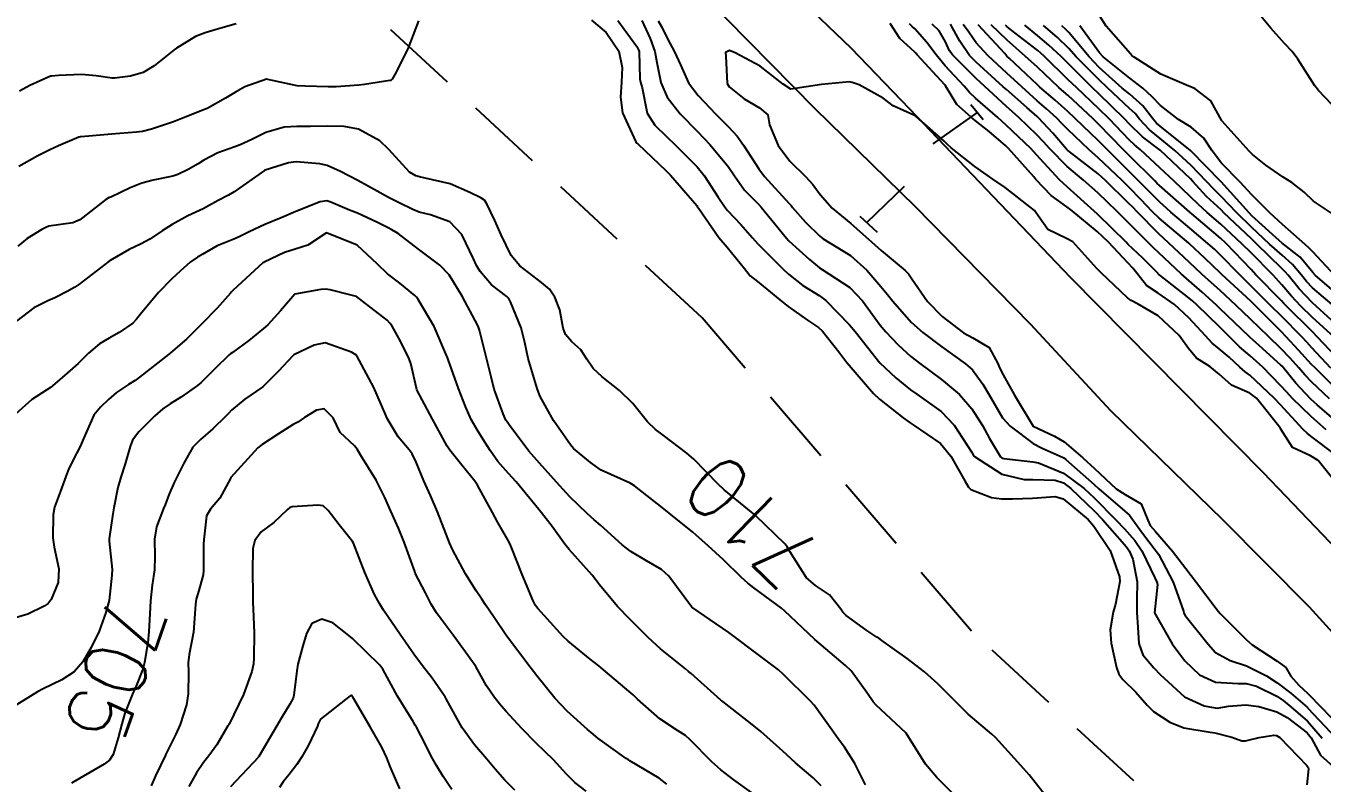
# Model space of a CAD drawing. Header units: metres. Extents: x 298520 to 308411, y 7433745 to 7450750.
# Drawn here: x 300460.5 to 300544.6, y 7448706.2 to 7448755.3 of the extents above; entities that cross this region are included whole.
import ezdxf
from ezdxf.enums import TextEntityAlignment as Align

# ---------------------------------------------------------------- set-up
doc = ezdxf.new("R2010")
doc.units = ezdxf.units.M
doc.header["$LTSCALE"] = 10
doc.linetypes.add('DASHED', pattern=[0.75, 0.5, -0.25])
for name, color, linetype in [('Cotas', 45, 'Continuous'), ('Curvas de Nivel 1m', 11, 'Continuous'), ('Curvas de Nivel 5m', 15, 'Continuous'), ('Linha Férrea', 251, 'TRACKS'), ('Pórtico', 62, 'Continuous'), ('Vias Secundárias', 230, 'DASHED')]:
    doc.layers.add(name, color=color, linetype=linetype)
doc.styles.add('Style-STANDARD', font='STANDARD.shx')
doc.linetypes.add('TRACKS', pattern='A,0.15,[130,ltypeshp.shx,S=0.25,R=0,X=0,Y=0],0.15', length=0.3)

msp = doc.modelspace()

# ---------------------------------------------------------------- linework, layer by layer
at = {"layer": 'Curvas de Nivel 1m', "flags": 128}
for points, elevation in [([(300545.272, 7448743.108), (300544.051, 7448743.943), (300543.44, 7448744.512), (300542.628, 7448745.142), (300542.068, 7448745.489), (300540.963, 7448746.278), (300540.09, 7448746.965), (300539.869, 7448747.172), (300538.112, 7448749.115), (300538.083, 7448749.161), (300538.071, 7448749.191), (300537.377, 7448750.452), (300536.366, 7448751.217), (300536.134, 7448751.325), (300535.961, 7448751.396), (300534.147, 7448752.173), (300532.412, 7448753.266), (300532.272, 7448753.376), (300532.165, 7448753.487), (300530.599, 7448755.286), (300530.192, 7448755.928)], 719), ([(300486.003, 7448755.635), (300485.304, 7448753.823), (300484.473, 7448752.162), (300484.297, 7448751.838), (300484.209, 7448751.772), (300484.142, 7448751.755), (300482.492, 7448751.502), (300482.137, 7448751.469), (300480.662, 7448751.347), (300480.135, 7448751.345), (300478.648, 7448751.389), (300478.136, 7448751.425), (300476.235, 7448751.835), (300476.142, 7448751.839), (300474.737, 7448751.348), (300474.129, 7448751.016), (300473.481, 7448750.608), (300472.332, 7448749.978), (300472.181, 7448749.911), (300472.112, 7448749.887), (300470.766, 7448749.334), (300470.104, 7448749.072), (300468.675, 7448748.598), (300468.097, 7448748.465), (300467.709, 7448748.421), (300466.095, 7448748.282), (300464.13, 7448748.116), (300464.093, 7448748.113), (300464.066, 7448748.107), (300463.98, 7448748.081), (300462.653, 7448747.528), (300462.085, 7448747.272), (300461.314, 7448746.874), (300460.073, 7448746.176)], 711), ([(300474.178, 7448755.446), (300473.036, 7448755.11), (300472.172, 7448754.846), (300471.539, 7448754.617), (300470.512, 7448753.997), (300470.309, 7448753.851), (300470.16, 7448753.745), (300468.849, 7448752.719), (300468.145, 7448752.272), (300467.326, 7448752.038), (300466.274, 7448751.915), (300466.141, 7448751.917), (300465.089, 7448752.061), (300464.144, 7448752.145), (300462.659, 7448752.092), (300462.195, 7448752.046), (300462.142, 7448752.036), (300460.799, 7448751.447), (300460.127, 7448751.079)], 712), ([(300498.922, 7448755.663), (300500.166, 7448753.968), (300500.275, 7448753.759), (300500.301, 7448753.648), (300500.362, 7448751.863), (300500.4, 7448751.646), (300500.495, 7448751.287), (300500.833, 7448749.639), (300501.336, 7448748.862), (300502.098, 7448748.113), (300502.615, 7448747.615), (300504.071, 7448746.154), (300504.53, 7448745.595), (300505.439, 7448744.196), (300505.841, 7448743.582), (300506.04, 7448743.332), (300506.897, 7448742.433), (300507.663, 7448741.555), (300508.017, 7448741.172), (300509.65, 7448739.533), (300509.99, 7448739.205), (300510.926, 7448738.459), (300511.976, 7448737.816), (300512.424, 7448737.495), (300513.949, 7448735.909), (300514.309, 7448735.476), (300515.923, 7448733.46), (300516.952, 7448732.483), (300517.906, 7448731.708), (300518.309, 7448731.426), (300519.886, 7448730.299), (300520.745, 7448729.401), (300521.856, 7448727.68), (300521.961, 7448727.495), (300522.053, 7448727.387), (300523.836, 7448726.222), (300525.285, 7448725.891), (300525.831, 7448725.889), (300527.295, 7448725.854), (300527.828, 7448725.671), (300528.307, 7448725.305), (300529.809, 7448723.857), (300530.359, 7448723.284), (300531.787, 7448721.665), (300531.967, 7448721.45), (300532.09, 7448721.265), (300532.318, 7448720.718), (300532.603, 7448719.257), (300532.591, 7448718.107), (300532.586, 7448717.257), (300532.657, 7448716.318), (300532.722, 7448715.255), (300532.966, 7448714.521), (300533.687, 7448713.666), (300534.101, 7448713.236), (300535.669, 7448711.8), (300536.961, 7448711.207), (300537.661, 7448711.069), (300537.795, 7448711.064), (300538.521, 7448711.187), (300539.664, 7448711.266), (300540.505, 7448711.162), (300541.658, 7448710.828), (300542.335, 7448710.461), (300543.638, 7448709.468), (300543.899, 7448709.126), (300544.504, 7448707.999), (300545.504, 7448707.102)], 709), ([(300500.474, 7448755.646), (300501.028, 7448754.494), (300501.326, 7448753.633), (300501.456, 7448752.93), (300501.719, 7448751.626), (300502.129, 7448750.692), (300502.971, 7448749.611), (300504.102, 7448748.461), (300504.908, 7448747.592), (300506.072, 7448746.178), (300506.494, 7448745.574), (300507.151, 7448744.661), (300508.045, 7448743.744), (300508.229, 7448743.548), (300509.114, 7448742.457), (300509.865, 7448741.532), (300510.02, 7448741.364), (300511.349, 7448740.163), (300511.995, 7448739.619), (300512.173, 7448739.498), (300513.982, 7448738.347), (300514.794, 7448737.472), (300515.95, 7448735.901), (300516.318, 7448735.454), (300517.103, 7448734.611), (300517.927, 7448733.858), (300518.494, 7448733.424), (300519.913, 7448732.379), (300521.077, 7448731.398), (300521.889, 7448730.466), (300522.569, 7448729.38), (300523.038, 7448728.546), (300523.75, 7448727.362), (300523.852, 7448727.273), (300523.966, 7448727.245), (300525.848, 7448727.037), (300526.212, 7448726.97), (300527.838, 7448726.298), (300529.17, 7448725.297), (300529.817, 7448724.689), (300531.233, 7448723.276), (300531.797, 7448722.679), (300532.451, 7448721.921), (300532.9, 7448721.253), (300533.757, 7448719.51), (300533.879, 7448719.239), (300533.923, 7448719.067), (300533.733, 7448717.24), (300534.883, 7448715.228), (300535.692, 7448714.136), (300536.657, 7448713.21), (300537.678, 7448712.737), (300539.149, 7448712.65), (300539.678, 7448712.661), (300540.354, 7448712.485), (300541.67, 7448711.835), (300542.074, 7448711.551), (300542.578, 7448711.136), (300543.649, 7448710.218), (300544.609, 7448709.115)], 708), ([(300501.551, 7448755.629), (300501.78, 7448755.227), (300502.171, 7448754.418), (300502.607, 7448753.616), (300502.986, 7448752.78), (300503.516, 7448751.606), (300504.131, 7448750.781), (300505.274, 7448749.588), (300506.105, 7448748.765), (300506.676, 7448748.149), (300507.073, 7448747.565), (300508.07, 7448746.026), (300508.449, 7448745.546), (300510.045, 7448743.775), (300510.162, 7448743.646), (300510.262, 7448743.527), (300511.101, 7448742.581), (300512.024, 7448741.657), (300512.241, 7448741.498), (300514.007, 7448740.405), (300515.068, 7448739.469), (300515.982, 7448738.399), (300516.406, 7448737.882), (300516.761, 7448737.448), (300517.953, 7448736.097), (300518.698, 7448735.422), (300519.934, 7448734.495), (300521.473, 7448733.394), (300521.919, 7448732.988), (300522.606, 7448732.076), (300523.012, 7448731.373), (300523.881, 7448729.894), (300524.361, 7448729.355), (300525.862, 7448728.232), (300526.442, 7448727.914), (300527.802, 7448727.311), (300527.853, 7448727.284), (300527.987, 7448727.173), (300529.827, 7448725.563), (300530.123, 7448725.287), (300531.808, 7448723.827), (300532.106, 7448723.566), (300532.322, 7448723.262), (300532.944, 7448722.402), (300533.784, 7448721.322), (300533.842, 7448721.239), (300533.984, 7448721.034), (300534.951, 7448719.228), (300535.609, 7448717.347), (300535.645, 7448717.221), (300535.731, 7448717.065), (300537.203, 7448715.205), (300537.698, 7448714.667), (300538.644, 7448714.138), (300539.689, 7448713.813), (300540.991, 7448713.157), (300541.678, 7448712.708), (300542.574, 7448712.039), (300543.624, 7448711.121), (300543.662, 7448711.083), (300545.506, 7448709.102)], 707), ([(300545.445, 7448727.516), (300543.869, 7448728.707), (300543.629, 7448728.882), (300543.38, 7448729.127), (300541.896, 7448730.721), (300541.485, 7448731.154), (300539.918, 7448732.642), (300539.62, 7448732.875), (300539.262, 7448733.18), (300538.568, 7448733.829), (300537.935, 7448734.354), (300537.478, 7448734.736), (300537.042, 7448735.204), (300535.96, 7448736.364), (300535.028, 7448737.229), (300533.98, 7448737.963), (300533.212, 7448738.478), (300532.587, 7448739.261), (300532.325, 7448739.594), (300531.999, 7448739.927), (300530.747, 7448741.283), (300530.023, 7448741.97), (300528.398, 7448743.306), (300528.045, 7448743.559), (300527.023, 7448744.295), (300526.063, 7448745.317), (300526.043, 7448745.34), (300525.899, 7448745.508), (300524.268, 7448747.358), (300524.095, 7448747.531), (300523.011, 7448748.464), (300522.111, 7448749.164), (300521.993, 7448749.263), (300521.836, 7448749.384), (300520.919, 7448750.196), (300520.178, 7448751.409), (300520.134, 7448751.473), (300518.345, 7448753.428), (300518.262, 7448753.527), (300518.165, 7448753.619), (300517.212, 7448754.483), (300516.585, 7448755.454)], 707), ([(300544.86, 7448729.11), (300543.886, 7448729.981), (300542.685, 7448731.138), (300542.308, 7448731.545), (300541.911, 7448731.988), (300540.761, 7448733.162), (300539.93, 7448733.9), (300539.25, 7448734.495), (300538.548, 7448735.184), (300537.952, 7448735.78), (300536.467, 7448737.213), (300536.21, 7448737.451), (300535.977, 7448737.649), (300534.084, 7448739.147), (300533.993, 7448739.212), (300533.978, 7448739.225), (300533.96, 7448739.24), (300532.986, 7448740.238), (300532.012, 7448741.157), (300531.896, 7448741.271), (300530.04, 7448743.084), (300529.822, 7448743.292), (300528.059, 7448744.872), (300527.824, 7448745.077), (300527.579, 7448745.317), (300526.087, 7448746.946), (300525.703, 7448747.344), (300524.108, 7448748.874), (300523.573, 7448749.365), (300522.125, 7448750.616), (300521.733, 7448750.99), (300521.382, 7448751.391), (300520.153, 7448752.723), (300519.567, 7448753.416), (300518.975, 7448754.226), (300518.18, 7448755.104), (300518.021, 7448755.272), (300517.853, 7448755.435)], 708), ([(300545.877, 7448729.354), (300544.276, 7448730.738), (300543.902, 7448731.066), (300543.844, 7448731.121), (300542.908, 7448732.13), (300542.072, 7448733.148), (300542.002, 7448733.227), (300541.924, 7448733.308), (300540.527, 7448734.574), (300539.942, 7448735.098), (300539.903, 7448735.132), (300539.863, 7448735.171), (300537.97, 7448736.984), (300537.754, 7448737.193), (300536.82, 7448738.046), (300535.988, 7448738.775), (300535.47, 7448739.225), (300534.006, 7448740.59), (300533.673, 7448740.908), (300533.33, 7448741.25), (300532.032, 7448742.56), (300531.307, 7448743.277), (300530.055, 7448744.483), (300529.12, 7448745.299), (300528.076, 7448746.195), (300526.936, 7448747.327), (300526.537, 7448747.774), (300526.102, 7448748.228), (300524.923, 7448749.352), (300524.12, 7448750.088), (300522.722, 7448751.374), (300522.141, 7448751.916), (300520.645, 7448753.403), (300520.444, 7448753.684), (300520.171, 7448754.261), (300519.758, 7448754.994), (300519.313, 7448755.419)], 709), ([(300545.906, 7448731.386), (300544.146, 7448733.118), (300543.925, 7448733.347), (300543.074, 7448734.272), (300542.268, 7448735.145), (300541.948, 7448735.476), (300540.256, 7448737.167), (300539.976, 7448737.441), (300538.103, 7448739.189), (300537.994, 7448739.289), (300537.011, 7448740.213), (300536.012, 7448741.172), (300535.956, 7448741.221), (300534.037, 7448742.844), (300533.612, 7448743.246), (300532.846, 7448744.053), (300532.059, 7448744.851), (300531.632, 7448745.274), (300530.085, 7448746.754), (300529.479, 7448747.296), (300528.106, 7448748.584), (300527.753, 7448748.959), (300527.403, 7448749.321), (300526.723, 7448749.935), (300526.124, 7448750.454), (300525.121, 7448751.35), (300524.146, 7448752.24), (300522.936, 7448753.372), (300522.171, 7448754.198), (300521.688, 7448754.898), (300521.325, 7448755.393)], 711), ([(300545.17, 7448733.108), (300543.936, 7448734.431), (300543.608, 7448734.793), (300543.285, 7448735.13), (300541.963, 7448736.469), (300541.276, 7448737.157), (300539.986, 7448738.443), (300539.242, 7448739.178), (300538.005, 7448740.441), (300537.629, 7448740.815), (300537.198, 7448741.202), (300536.028, 7448742.192), (300534.781, 7448743.233), (300534.049, 7448743.898), (300533.377, 7448744.571), (300532.699, 7448745.26), (300532.072, 7448745.883), (300530.672, 7448747.284), (300530.099, 7448747.852), (300528.59, 7448749.305), (300528.117, 7448749.745), (300527.283, 7448750.481), (300526.29, 7448751.338), (300526.135, 7448751.479), (300524.304, 7448753.215), (300524.163, 7448753.35), (300524.021, 7448753.505), (300522.296, 7448755.379)], 712), ([(300545.926, 7448733.415), (300544.313, 7448735.116), (300543.948, 7448735.488), (300542.272, 7448737.146), (300542.127, 7448737.301), (300541.976, 7448737.468), (300540.314, 7448739.167), (300539.996, 7448739.498), (300538.383, 7448741.186), (300538.018, 7448741.53), (300536.144, 7448743.116), (300536.043, 7448743.202), (300536.019, 7448743.22), (300534.06, 7448744.949), (300533.913, 7448745.093), (300533.761, 7448745.245), (300532.087, 7448746.901), (300531.719, 7448747.274), (300530.109, 7448748.93), (300529.743, 7448749.294), (300528.128, 7448750.787), (300527.849, 7448751.033), (300527.535, 7448751.319), (300526.152, 7448752.625), (300525.344, 7448753.348), (300524.173, 7448754.379), (300523.14, 7448755.37)], 713), ([(300545.397, 7448735.105), (300543.962, 7448736.422), (300543.227, 7448737.131), (300542.623, 7448737.784), (300541.987, 7448738.521), (300541.396, 7448739.156), (300540.007, 7448740.576), (300539.398, 7448741.176), (300538.032, 7448742.445), (300537.15, 7448743.203), (300536.568, 7448743.732), (300536.053, 7448744.248), (300535.011, 7448745.231), (300534.076, 7448746.1), (300532.814, 7448747.259), (300532.429, 7448747.598), (300532.099, 7448747.91), (300530.783, 7448749.283), (300530.119, 7448749.928), (300528.671, 7448751.305), (300528.14, 7448751.813), (300526.577, 7448753.334), (300526.361, 7448753.533), (300526.167, 7448753.698), (300524.683, 7448754.85), (300524.182, 7448755.253), (300524.06, 7448755.361)], 714), ([(300545.398, 7448737.106), (300543.985, 7448738.316), (300543.582, 7448738.719), (300543.262, 7448739.131), (300542.683, 7448739.823), (300542.006, 7448740.432), (300541.19, 7448741.158), (300540.029, 7448742.249), (300539.078, 7448743.18), (300538.053, 7448744.232), (300537.576, 7448744.715), (300537.11, 7448745.204), (300536.079, 7448746.273), (300535.05, 7448747.23), (300534.1, 7448747.997), (300533.414, 7448748.558), (300532.769, 7448749.26), (300532.469, 7448749.617), (300532.12, 7448749.957), (300530.678, 7448751.285), (300530.141, 7448751.797), (300528.659, 7448753.305), (300528.168, 7448753.83), (300527.418, 7448754.564), (300526.542, 7448755.335)], 716), ([(300545.978, 7448737.583), (300544.177, 7448739.118), (300543.995, 7448739.321), (300543.171, 7448740.299), (300542.096, 7448741.149), (300542.014, 7448741.21), (300541.597, 7448741.577), (300540.04, 7448742.99), (300539.863, 7448743.172), (300538.063, 7448745.18), (300536.093, 7448747.201), (300536.071, 7448747.22), (300534.108, 7448748.79), (300533.866, 7448748.999), (300533.651, 7448749.247), (300532.985, 7448750.12), (300532.129, 7448750.873), (300531.641, 7448751.275), (300530.153, 7448752.614), (300529.49, 7448753.297), (300528.178, 7448754.865), (300527.961, 7448755.094), (300527.718, 7448755.317)], 717), ([(300545.459, 7448739.105), (300544.008, 7448740.642), (300543.773, 7448740.886), (300543.512, 7448741.128), (300542.032, 7448742.419), (300541.225, 7448743.158), (300540.055, 7448744.35), (300539.283, 7448745.178), (300538.081, 7448746.408), (300537.467, 7448747.199), (300536.926, 7448748.032), (300536.108, 7448748.74), (300535.288, 7448749.228), (300534.122, 7448750.138), (300533.575, 7448750.696), (300532.966, 7448751.258), (300532.143, 7448751.911), (300530.413, 7448753.287), (300530.166, 7448753.555), (300528.887, 7448755.303)], 718), ([(300545.826, 7448725.284), (300544.347, 7448727.115), (300543.856, 7448727.428), (300542.689, 7448727.966), (300541.922, 7448729.149), (300541.874, 7448729.237), (300540.351, 7448731.166), (300539.906, 7448731.492), (300538.72, 7448731.997), (300537.918, 7448732.707), (300537.311, 7448733.206), (300536.466, 7448733.75), (300535.934, 7448734.378), (300535.328, 7448735.226), (300533.962, 7448736.51), (300532.668, 7448737.26), (300532.213, 7448737.504), (300531.977, 7448737.675), (300530.276, 7448739.287), (300529.996, 7448739.575), (300528.431, 7448741.306), (300528.025, 7448741.511), (300526.81, 7448742.108), (300526.042, 7448743.2), (300525.959, 7448743.341), (300524.057, 7448744.815), (300523.249, 7448745.368), (300522.075, 7448746.179), (300520.539, 7448747.403), (300520.306, 7448747.618), (300520.097, 7448747.823), (300518.283, 7448749.428), (300518.114, 7448749.517), (300516.794, 7448750.124), (300516.124, 7448750.617), (300514.575, 7448751.476), (300514.135, 7448751.633), (300513.941, 7448751.677), (300512.133, 7448751.5), (300510.138, 7448751.195), (300509.648, 7448751.535), (300508.154, 7448752.702), (300506.544, 7448753.566), (300506.164, 7448753.697), (300505.9, 7448753.574), (300505.922, 7448753.336), (300506.016, 7448751.572), (300506.139, 7448751.342), (300507.11, 7448750.578), (300508.119, 7448749.988), (300508.653, 7448749.545), (300508.755, 7448748.895), (300509.333, 7448747.538), (300510.078, 7448746.53), (300511.116, 7448745.514), (300511.578, 7448745.027), (300512.052, 7448744.365), (300512.822, 7448743.492), (300514.033, 7448742.486), (300515.191, 7448741.468), (300516.012, 7448740.736), (300517.558, 7448739.437), (300517.773, 7448739.215), (300517.988, 7448738.902), (300519.014, 7448737.42), (300519.959, 7448736.467), (300521.339, 7448735.396), (300521.94, 7448735.078), (300523.011, 7448734.451), (300523.587, 7448733.365), (300523.682, 7448733.125), (300523.916, 7448732.68), (300524.654, 7448731.352), (300525.873, 7448729.34), (300527.252, 7448728.704), (300527.863, 7448728.331), (300529.09, 7448727.298), (300529.843, 7448726.605), (300531.244, 7448725.276), (300531.819, 7448724.912), (300532.865, 7448724.306), (300533.293, 7448723.248), (300533.461, 7448722.907), (300533.796, 7448722.515), (300534.891, 7448721.229), (300535.766, 7448720.117), (300536.446, 7448719.213), (300537.736, 7448717.515), (300537.874, 7448717.337), (300538, 7448717.196), (300539.708, 7448715.48), (300540.068, 7448715.166), (300541.692, 7448714.104), (300542.244, 7448713.697), (300542.578, 7448713.137), (300543.087, 7448712.539), (300543.672, 7448712.008), (300544.558, 7448711.111), (300545.646, 7448709.969)], 706), ([(300520.789, 7448705.398), (300519.605, 7448706.571), (300518.872, 7448707.417), (300517.633, 7448709.43), (300515.66, 7448711.265), (300515.493, 7448711.462), (300515.124, 7448712.01), (300514.051, 7448713.476), (300513.688, 7448713.832), (300511.713, 7448715.51), (300509.731, 7448717.368), (300509.537, 7448717.532), (300507.746, 7448718.861), (300507.358, 7448719.165), (300506.936, 7448719.562), (300505.769, 7448720.683), (300504.794, 7448721.59), (300503.792, 7448722.461), (300502.367, 7448723.614), (300501.81, 7448724.062), (300500.005, 7448725.473), (300499.832, 7448725.593), (300499.721, 7448725.651), (300497.841, 7448726.497), (300497.147, 7448726.982), (300496.292, 7448727.693), (300496.061, 7448727.903), (300495.857, 7448728.141), (300494.744, 7448729.711), (300493.896, 7448731.265), (300493.721, 7448731.722), (300493.634, 7448731.994), (300493.115, 7448733.728), (300492.891, 7448734.779), (300492.658, 7448735.733), (300491.97, 7448737.416), (300491.851, 7448737.622), (300491.719, 7448737.744), (300490.741, 7448738.519), (300489.989, 7448739.375), (300489.759, 7448739.772), (300489.572, 7448740.201), (300488.815, 7448741.782), (300488.031, 7448742.601), (300486.782, 7448743.056), (300486.037, 7448743.23), (300485.623, 7448743.401), (300484.739, 7448743.83), (300484.269, 7448744.061), (300484.046, 7448744.176), (300483.308, 7448744.589), (300482.057, 7448745.282), (300480.941, 7448745.871), (300480.069, 7448746.256), (300479.59, 7448746.368), (300478.072, 7448746.487), (300477.565, 7448746.421), (300476.063, 7448745.955), (300476.048, 7448745.945), (300476.019, 7448745.931), (300474.049, 7448744.55), (300473.683, 7448744.329), (300473.008, 7448743.97), (300472.387, 7448743.629), (300472.038, 7448743.45), (300471.046, 7448742.977), (300470.027, 7448742.433), (300469.37, 7448742.01), (300468.572, 7448741.464), (300468.01, 7448741.168), (300467.237, 7448740.805), (300465.993, 7448740.084), (300465.971, 7448740.073), (300465.939, 7448740.051), (300463.978, 7448738.541), (300463.7, 7448738.359), (300463.213, 7448738.088), (300462.403, 7448737.661), (300461.967, 7448737.472), (300461.054, 7448737.017), (300459.953, 7448736.173)], 709), ([(300514.99, 7448706.075), (300514.294, 7448707.473), (300513.623, 7448708.521), (300513.216, 7448709.073), (300512.918, 7448709.491), (300511.659, 7448711.243), (300511.431, 7448711.512), (300509.68, 7448713.245), (300509.346, 7448713.533), (300507.701, 7448714.769), (300506.652, 7448715.566), (300506.116, 7448715.973), (300505.72, 7448716.252), (300503.733, 7448717.6), (300502.241, 7448719.615), (300501.759, 7448720.054), (300500.796, 7448720.607), (300499.776, 7448721.209), (300499.214, 7448721.656), (300497.795, 7448722.925), (300497.399, 7448723.276), (300496.948, 7448723.683), (300495.819, 7448724.766), (300494.95, 7448725.709), (300493.845, 7448726.941), (300493.162, 7448727.727), (300491.87, 7448729.425), (300491.745, 7448729.616), (300491.671, 7448729.743), (300491.484, 7448730.14), (300490.911, 7448731.755), (300490.702, 7448732.549), (300490.411, 7448733.763), (300489.95, 7448735.566), (300489.895, 7448735.771), (300489.852, 7448735.873), (300488.832, 7448737.781), (300487.987, 7448739.15), (300487.376, 7448739.796), (300486.008, 7448740.822), (300484.675, 7448741.83), (300484.274, 7448742.084), (300484.027, 7448742.205), (300483.332, 7448742.545), (300482.036, 7448743.156), (300481.525, 7448743.355), (300480.314, 7448743.877), (300480.044, 7448743.951), (300479.614, 7448743.886), (300478.037, 7448743.276), (300477.085, 7448742.866), (300476.028, 7448742.423), (300475.012, 7448741.945), (300474.358, 7448741.615), (300474.016, 7448741.476), (300472.947, 7448741.033), (300472.001, 7448740.501), (300471.676, 7448740.305), (300471.196, 7448739.988), (300470.559, 7448739.423), (300469.982, 7448738.873), (300469.126, 7448738.013), (300467.959, 7448736.608), (300467.711, 7448736.277), (300467.463, 7448736.035), (300466.575, 7448735.412), (300465.938, 7448735.049), (300465.316, 7448734.675), (300464.602, 7448734.07), (300463.916, 7448733.416), (300463.212, 7448732.785), (300462.42, 7448732.095), (300462.14, 7448731.857), (300461.897, 7448731.694), (300460.913, 7448731.085), (300459.873, 7448730.12)], 708), ([(300512.119, 7448706.023), (300511.603, 7448706.54), (300510.441, 7448707.522), (300509.62, 7448708.26), (300508.195, 7448709.544), (300507.64, 7448709.994), (300505.841, 7448711.397), (300505.662, 7448711.539), (300505.613, 7448711.581), (300503.68, 7448713.295), (300503.517, 7448713.438), (300503.311, 7448713.604), (300501.702, 7448714.897), (300500.886, 7448715.632), (300500.306, 7448716.228), (300499.725, 7448716.811), (300498.9, 7448717.658), (300497.747, 7448719.051), (300497.484, 7448719.407), (300497.265, 7448719.677), (300495.778, 7448721.342), (300495.497, 7448721.703), (300494.661, 7448722.845), (300493.983, 7448723.718), (300493.806, 7448723.94), (300492.338, 7448725.735), (300491.838, 7448726.285), (300491.15, 7448727.055), (300490.652, 7448727.758), (300490.346, 7448728.251), (300489.865, 7448728.999), (300489.42, 7448729.775), (300489.039, 7448730.625), (300488.594, 7448731.783), (300487.922, 7448733.662), (300487.874, 7448733.79), (300487.839, 7448733.876), (300487.007, 7448735.799), (300485.97, 7448737.562), (300485.862, 7448737.702), (300485.754, 7448737.813), (300484.778, 7448738.625), (300483.987, 7448739.232), (300483.338, 7448739.847), (300482.011, 7448741.086), (300480.023, 7448741.89), (300478.822, 7448741.091), (300478.007, 7448740.827), (300477.306, 7448740.614), (300475.994, 7448739.979), (300475.96, 7448739.964), (300475.903, 7448739.931), (300473.975, 7448738.159), (300473.88, 7448738.055), (300473.803, 7448737.962), (300472.941, 7448736.992), (300471.953, 7448735.98), (300470.943, 7448734.984), (300469.925, 7448734.106), (300469.862, 7448734.062), (300469.783, 7448734.002), (300467.908, 7448732.526), (300467.624, 7448732.315), (300467.194, 7448732.037), (300466.415, 7448731.525), (300465.888, 7448731.076), (300465.365, 7448730.574), (300464.945, 7448730.064), (300464.223, 7448728.441), (300464.076, 7448728.077), (300463.848, 7448727.616), (300463.316, 7448726.607), (300463.121, 7448726.087), (300462.774, 7448725.135), (300462.393, 7448724.094), (300462.304, 7448723.588), (300462.291, 7448722.095), (300462.377, 7448721.494), (300462.67, 7448720.091), (300462.638, 7448719.202), (300462.166, 7448718.096), (300461.975, 7448717.853), (300461.729, 7448717.673), (300460.671, 7448717.162), (300459.72, 7448716.864)], 707), ([(300507.593, 7448705.589), (300506.447, 7448706.413), (300505.608, 7448707.064), (300505.025, 7448707.586), (300503.627, 7448709.012), (300503.312, 7448709.287), (300502.805, 7448709.612), (300501.644, 7448710.374), (300500.208, 7448711.645), (300499.931, 7448711.912), (300499.668, 7448712.147), (300497.84, 7448713.668), (300497.685, 7448713.799), (300497.143, 7448714.226), (300495.708, 7448715.393), (300495.382, 7448715.703), (300493.731, 7448717.524), (300493.588, 7448717.721), (300493.431, 7448718.028), (300492.727, 7448719.73), (300492.031, 7448721.486), (300491.92, 7448721.739), (300491.785, 7448721.973), (300491.138, 7448723.091), (300490.807, 7448723.755), (300489.829, 7448725.516), (300489.656, 7448725.772), (300488.81, 7448726.814), (300488.031, 7448727.788), (300487.856, 7448728.051), (300486.905, 7448729.8), (300485.901, 7448731.706), (300485.864, 7448731.811), (300485.503, 7448733.401), (300485.349, 7448733.819), (300484.722, 7448735.048), (300484.288, 7448735.835), (300484.145, 7448736.027), (300483.957, 7448736.209), (300482.377, 7448737.448), (300481.972, 7448737.752), (300481.896, 7448737.785), (300481.548, 7448737.866), (300480.273, 7448738.183), (300479.976, 7448738.229), (300479.662, 7448738.207), (300477.973, 7448737.91), (300477.056, 7448736.825), (300476.22, 7448735.927), (300476.081, 7448735.798), (300475.949, 7448735.684), (300474.987, 7448734.895), (300473.925, 7448734.121), (300473.833, 7448734.052), (300473.73, 7448733.962), (300472.803, 7448733.082), (300471.905, 7448732.177), (300471.801, 7448732.084), (300471.663, 7448731.982), (300470.627, 7448731.257), (300469.885, 7448730.783), (300469.427, 7448730.46), (300468.899, 7448730.015), (300467.862, 7448728.969), (300467.46, 7448728.431), (300467.297, 7448728.036), (300466.974, 7448726.906), (300466.692, 7448726.041), (300466.507, 7448725.358), (300466.248, 7448724.046), (300466.183, 7448723.662), (300465.942, 7448722.048), (300465.942, 7448721.887), (300466.125, 7448720.046), (300466.12, 7448719.684), (300465.93, 7448718.048), (300465.901, 7448717.879), (300465.725, 7448717.264), (300465.289, 7448716.056), (300464.771, 7448714.99), (300464.219, 7448714.072), (300463.676, 7448713.424), (300462.86, 7448712.899), (300461.665, 7448712.318), (300461.285, 7448712.106), (300459.653, 7448711.11)], 706), ([(300496.88, 7448705.681), (300496.143, 7448706.236), (300495.604, 7448706.784), (300494.755, 7448707.709), (300493.629, 7448708.79), (300492.692, 7448709.73), (300491.654, 7448710.854), (300491.247, 7448711.334), (300490.921, 7448711.751), (300490.408, 7448712.496), (300489.71, 7448713.77), (300489.684, 7448713.818), (300488.249, 7448715.785), (300487.72, 7448716.476), (300487.168, 7448717.239), (300486.825, 7448717.804), (300486.456, 7448718.526), (300485.792, 7448719.819), (300485.754, 7448719.916), (300485.078, 7448721.821), (300484.702, 7448722.736), (300484.213, 7448723.834), (300483.816, 7448724.728), (300483.244, 7448725.846), (300482.265, 7448727.44), (300482.011, 7448727.858), (300481.855, 7448728.065), (300480.929, 7448728.94), (300480.461, 7448729.881), (300479.882, 7448730.471), (300479.383, 7448730.393), (300478.603, 7448729.903), (300478.165, 7448729.612), (300477.868, 7448729.455), (300476.927, 7448728.855), (300475.855, 7448728.159), (300475.571, 7448727.934), (300473.833, 7448726.007), (300473.812, 7448725.981), (300473.802, 7448725.96), (300473.115, 7448724.666), (300472.502, 7448723.973), (300472.25, 7448723.523), (300472.069, 7448721.977), (300472.061, 7448721.696), (300472.056, 7448719.977), (300472.029, 7448719.707), (300471.743, 7448718.683), (300471.583, 7448718.135), (300471.55, 7448717.983), (300471.535, 7448717.787), (300471.408, 7448715.985), (300471.133, 7448714.547), (300471.068, 7448713.989), (300471.08, 7448713.392), (300471.066, 7448711.989), (300470.948, 7448711.283), (300470.546, 7448709.996), (300470.265, 7448709.369), (300469.614, 7448708.07), (300469.591, 7448708.033), (300469.584, 7448708.01), (300468.952, 7448706.664), (300468.656, 7448706.019)], 704), ([(300492.244, 7448705.733), (300491.599, 7448706.391), (300490.969, 7448707.112), (300490.426, 7448707.758), (300489.627, 7448708.682), (300488.835, 7448709.778), (300487.787, 7448711.663), (300487.719, 7448711.789), (300487.664, 7448711.883), (300486.882, 7448713.009), (300486.267, 7448713.811), (300485.694, 7448714.556), (300484.804, 7448715.829), (300483.729, 7448717.423), (300483.471, 7448717.843), (300483.15, 7448718.434), (300482.526, 7448719.852), (300481.781, 7448721.752), (300481.721, 7448721.861), (300480.86, 7448722.94), (300480.141, 7448723.885), (300479.807, 7448724.188), (300479.476, 7448724.226), (300477.806, 7448724.107), (300477.654, 7448724.063), (300477.472, 7448723.913), (300476.609, 7448723.107), (300475.789, 7448722.491), (300475.377, 7448721.936), (300475.244, 7448721.405), (300475.24, 7448719.938), (300475.263, 7448718.414), (300475.265, 7448717.937), (300475.273, 7448717.481), (300475.347, 7448715.935), (300475.328, 7448714.296), (300475.289, 7448713.936), (300475.185, 7448713.445), (300474.649, 7448711.945), (300473.715, 7448710.03), (300473.675, 7448709.96), (300473.663, 7448709.94), (300473.642, 7448709.902), (300472.921, 7448708.67), (300472.407, 7448707.972), (300472.049, 7448707.535), (300471.602, 7448706.868), (300471.104, 7448705.987)], 703), ([(300488.158, 7448705.784), (300487.601, 7448706.624), (300487.159, 7448707.347), (300486.913, 7448707.801), (300486.16, 7448709.288), (300485.873, 7448709.817), (300485.789, 7448709.963), (300485.647, 7448710.182), (300484.646, 7448711.83), (300483.68, 7448713.592), (300483.499, 7448713.842), (300481.709, 7448715.572), (300481.376, 7448715.865), (300480.437, 7448716.596), (300479.722, 7448716.825), (300479.074, 7448716.542), (300478.74, 7448715.9), (300478.493, 7448715.11), (300478.177, 7448713.905), (300478.101, 7448713.483), (300477.913, 7448711.908), (300477.862, 7448711.707), (300477.657, 7448711.307), (300477.124, 7448710.44), (300476.814, 7448709.918), (300476.374, 7448709.18), (300475.642, 7448707.93), (300475.629, 7448707.913), (300475.613, 7448707.89), (300473.81, 7448705.957)], 702), ([(300484.785, 7448705.828), (300484.171, 7448707.27), (300483.943, 7448707.837), (300483.623, 7448708.523), (300482.872, 7448709.848), (300481.749, 7448711.772), (300481.692, 7448711.86), (300481.663, 7448711.879), (300481.575, 7448711.861), (300479.648, 7448710.348), (300479.502, 7448710.034), (300479.449, 7448709.892), (300478.86, 7448708.662), (300478.438, 7448707.902), (300478.106, 7448707.407), (300477.601, 7448706.766), (300477.224, 7448706.286), (300476.979, 7448705.916)], 701)]:
    msp.add_lwpolyline(points, dxfattribs=dict(at, elevation=elevation))
at = {"layer": 'Curvas de Nivel 5m', "flags": 128}
for points, elevation in [([(300546.115, 7448749.267), (300544.371, 7448751.118), (300544.137, 7448751.418), (300543.036, 7448753.137), (300542.663, 7448753.638), (300542.173, 7448754.151), (300541.268, 7448755.159), (300540.202, 7448756.45)], 720), ([(300497.229, 7448755.68), (300498.175, 7448754.873), (300498.999, 7448753.662), (300499.214, 7448752.597), (300499.164, 7448751.66), (300499.101, 7448750.688), (300499.228, 7448749.659), (300500.094, 7448747.789), (300500.153, 7448747.708), (300500.216, 7448747.648), (300502.067, 7448745.903), (300502.341, 7448745.617), (300504.043, 7448743.65), (300504.079, 7448743.6), (300504.174, 7448743.467), (300505.487, 7448741.585), (300506.014, 7448740.957), (300507.142, 7448739.563), (300507.517, 7448739.086), (300507.985, 7448738.717), (300509.431, 7448737.535), (300509.966, 7448737.097), (300511.237, 7448736.227), (300511.946, 7448735.739), (300512.193, 7448735.498), (300513.255, 7448734.162), (300513.784, 7448733.481), (300513.921, 7448733.308), (300515.518, 7448731.464), (300515.898, 7448731.1), (300517.436, 7448729.881), (300517.875, 7448729.557), (300518.082, 7448729.428), (300519.861, 7448728.226), (300520.527, 7448727.403), (300521.433, 7448725.79), (300521.666, 7448725.392), (300521.821, 7448725.248), (300523.165, 7448724.718), (300523.816, 7448724.637), (300524.527, 7448724.641), (300525.816, 7448724.678), (300527.292, 7448724.792), (300527.816, 7448724.635), (300529.426, 7448723.294), (300529.799, 7448722.871), (300530.853, 7448721.279), (300531.46, 7448719.57), (300531.479, 7448719.273), (300531.206, 7448717.807), (300531.062, 7448717.277), (300530.86, 7448716.134), (300530.924, 7448715.278), (300531.259, 7448713.705), (300531.411, 7448713.273), (300531.679, 7448712.915), (300532.513, 7448712.099), (300533.255, 7448711.246), (300533.657, 7448710.848), (300534.716, 7448710.16), (300535.641, 7448709.775), (300537.348, 7448709.492), (300537.637, 7448709.455), (300538.752, 7448709.183), (300539.397, 7448708.94), (300539.631, 7448708.938), (300539.812, 7448708.987), (300540.517, 7448709.161), (300541.478, 7448709.309), (300541.635, 7448709.279), (300541.858, 7448709.148), (300543.615, 7448707.343), (300543.694, 7448707.209), (300543.722, 7448707.128), (300543.603, 7448706.091)], 710), ([(300545.073, 7448731.108), (300543.914, 7448732.218), (300543.476, 7448732.684), (300543.086, 7448733.133), (300542.539, 7448733.75), (300541.935, 7448734.379), (300541.132, 7448735.158), (300539.96, 7448736.294), (300539.03, 7448737.179), (300537.982, 7448738.146), (300537.433, 7448738.644), (300536.81, 7448739.208), (300536.383, 7448739.601), (300536, 7448739.966), (300534.642, 7448741.234), (300534.022, 7448741.815), (300532.585, 7448743.262), (300532.318, 7448743.538), (300532.048, 7448743.812), (300530.552, 7448745.285), (300530.069, 7448745.719), (300528.367, 7448747.029), (300528.092, 7448747.24), (300528.021, 7448747.311), (300527.133, 7448748.354), (300526.217, 7448749.338), (300526.163, 7448749.389), (300526.114, 7448749.432), (300525.452, 7448750.014), (300524.131, 7448751.179), (300523.923, 7448751.362), (300522.156, 7448752.948), (300521.729, 7448753.387), (300521.097, 7448754.321), (300520.502, 7448755.405)], 710), ([(300545.95, 7448735.559), (300544.216, 7448737.118), (300543.975, 7448737.344), (300543.111, 7448738.26), (300542.396, 7448739.144), (300542.207, 7448739.359), (300541.997, 7448739.566), (300540.357, 7448741.167), (300540.018, 7448741.498), (300538.237, 7448743.188), (300538.045, 7448743.365), (300537.095, 7448744.246), (300536.212, 7448745.218), (300536.065, 7448745.377), (300534.103, 7448747.24), (300532.951, 7448748.107), (300532.11, 7448748.936), (300531.793, 7448749.273), (300530.129, 7448750.889), (300529.718, 7448751.294), (300528.156, 7448752.843), (300527.671, 7448753.317), (300526.886, 7448754.045), (300526.176, 7448754.65), (300525.323, 7448755.349)], 715), ([(300526.707, 7448705.329), (300525.607, 7448706.736), (300525.056, 7448707.346), (300523.629, 7448708.924), (300523.423, 7448709.155), (300523.187, 7448709.367), (300521.652, 7448710.674), (300520.907, 7448711.398), (300519.675, 7448712.636), (300518.807, 7448713.419), (300517.696, 7448714.279), (300516.043, 7448715.455), (300515.845, 7448715.589), (300515.715, 7448715.67), (300515.083, 7448716.103), (300513.729, 7448717.067), (300513.527, 7448717.279), (300513.384, 7448717.485), (300512.646, 7448718.4), (300511.748, 7448719.019), (300511.167, 7448719.516), (300510.09, 7448721.216), (300509.919, 7448721.529), (300509.785, 7448721.701), (300507.863, 7448723.549), (300507.804, 7448723.602), (300507.59, 7448723.769), (300505.827, 7448725.207), (300505.433, 7448725.584), (300503.849, 7448727.208), (300503.404, 7448727.604), (300501.864, 7448728.753), (300501.369, 7448729.129), (300500.861, 7448729.635), (300499.89, 7448730.816), (300499.04, 7448731.659), (300497.912, 7448732.536), (300497.319, 7448733.081), (300496.924, 7448733.685), (300496.533, 7448734.295), (300495.934, 7448734.806), (300495.524, 7448735.281), (300495.391, 7448735.698), (300495.155, 7448736.892), (300494.834, 7448737.707), (300494.487, 7448738.221), (300493.982, 7448738.665), (300492.565, 7448739.734), (300492.003, 7448740.416), (300491.356, 7448741.75), (300490.954, 7448742.678), (300490.436, 7448743.764), (300490.276, 7448743.997), (300490.047, 7448744.148), (300489.331, 7448744.496), (300488.056, 7448745.052), (300486.437, 7448745.428), (300486.06, 7448745.506), (300485.835, 7448745.587), (300485.423, 7448745.82), (300484.085, 7448747.284), (300483.487, 7448747.846), (300482.1, 7448748.601), (300481.187, 7448748.784), (300480.102, 7448748.798), (300478.987, 7448748.782), (300478.102, 7448748.777), (300477.284, 7448748.735), (300476.098, 7448748.389), (300475.183, 7448747.944), (300474.443, 7448747.599), (300474.085, 7448747.458), (300472.98, 7448747.07), (300472.079, 7448746.591), (300471.709, 7448746.352), (300471.06, 7448745.99), (300470.391, 7448745.674), (300470.066, 7448745.565), (300468.783, 7448745.299), (300468.059, 7448745.099), (300467.301, 7448744.791), (300466.045, 7448744.206), (300465.932, 7448744.164), (300465.717, 7448744.055), (300464.029, 7448742.718), (300463.588, 7448742.524), (300462.025, 7448742.308), (300461.865, 7448742.261), (300461.575, 7448742.104), (300460.622, 7448741.506), (300460.007, 7448741.029)], 710), ([(300502.111, 7448706.135), (300501.602, 7448706.508), (300499.699, 7448707.649), (300499.613, 7448707.697), (300499.476, 7448707.79), (300497.627, 7448709.105), (300497.318, 7448709.363), (300496.968, 7448709.68), (300495.65, 7448710.863), (300494.85, 7448711.708), (300493.677, 7448713.161), (300493.241, 7448713.724), (300491.713, 7448715.74), (300490.902, 7448716.93), (300490.351, 7448717.761), (300490.104, 7448718.132), (300489.742, 7448718.671), (300489.055, 7448719.777), (300488.205, 7448721.357), (300488.003, 7448721.788), (300487.788, 7448722.331), (300487.222, 7448723.796), (300486.773, 7448724.846), (300486.354, 7448725.805), (300485.845, 7448727.011), (300485.593, 7448727.557), (300485.397, 7448727.817), (300484.679, 7448728.646), (300483.967, 7448729.839), (300483.876, 7448730.058), (300483.099, 7448731.848), (300482.161, 7448733.617), (300482.015, 7448733.859), (300481.925, 7448733.967), (300481.656, 7448734.135), (300479.936, 7448734.748), (300479.235, 7448734.596), (300477.924, 7448733.972), (300477.886, 7448733.947), (300477.846, 7448733.911), (300476.913, 7448732.92), (300475.943, 7448731.93), (300475.922, 7448731.911), (300475.902, 7448731.896), (300474.731, 7448731.107), (300473.879, 7448730.389), (300473.667, 7448730.171), (300473.475, 7448729.964), (300472.67, 7448729.167), (300471.858, 7448728.477), (300471.37, 7448727.987), (300470.786, 7448726.94), (300470.302, 7448726.003), (300470.144, 7448725.689), (300469.816, 7448724.882), (300469.566, 7448724.252), (300469.46, 7448724.013), (300468.998, 7448722.811), (300468.868, 7448722.019), (300468.892, 7448720.899), (300468.87, 7448720.019), (300468.733, 7448719.036), (300468.621, 7448718.021), (300468.569, 7448717.177), (300468.519, 7448716.022), (300468.44, 7448715.285), (300468.223, 7448714.025), (300468.12, 7448713.584), (300467.667, 7448712.432), (300467.533, 7448712.163), (300467.471, 7448712.032), (300466.962, 7448710.725), (300466.758, 7448710.039), (300466.526, 7448709.144), (300466.192, 7448708.044), (300465.966, 7448707.69), (300465.607, 7448707.421), (300464.023, 7448706.5), (300463.595, 7448706.252), (300463.491, 7448706.184)], 705)]:
    msp.add_lwpolyline(points, dxfattribs=dict(at, elevation=elevation))
at = {"layer": 'Linha Férrea', "flags": 128}
for points in [[(298729.261, 7450749.95), (298734.809, 7450730.65), (298742.343, 7450703.451), (298750.119, 7450676.237), (298757.889, 7450649.199), (298765.189, 7450623.712), (298769.985, 7450606.424), (298776.494, 7450583.287), (298783.055, 7450560.248), (298788.164, 7450542.214), (298793.821, 7450521.584), (298798.125, 7450506.606), (298804.386, 7450484.418), (298809.295, 7450466.837), (298814.551, 7450448.858), (298819.559, 7450431.225), (298826.267, 7450408.649), (298831.926, 7450389.314), (298837.135, 7450370.779), (298842.092, 7450352.398), (298847.802, 7450331.823), (298852.149, 7450316.412), (298858.34, 7450294.769), (298862.969, 7450278.965), (298867.952, 7450260.088), (298870.924, 7450249.95), (298873.722, 7450238.982), (298878.355, 7450222.697), (298882.025, 7450210.358), (298885.603, 7450197.651), (298890.189, 7450181.049), (298894.637, 7450166.006), (298898.995, 7450149.812), (298904.361, 7450131.79), (298908.122, 7450117.709), (298911.93, 7450103.946), (298916.104, 7450089.039), (298920.554, 7450073.399), (298923.212, 7450064.319), (298926.468, 7450052.577), (298930.321, 7450038.956), (298934.723, 7450023.223), (298938.252, 7450011.622), (298941.509, 7449999.193), (298944.399, 7449989.651), (298947.701, 7449977.682), (298952.335, 7449961.49), (298956.967, 7449946.581), (298961.92, 7449929.017), (298965.909, 7449915.258), (298970.082, 7449900.905), (298973.936, 7449887.787), (298977.788, 7449874.853), (298981.549, 7449862.469), (298986.366, 7449847.197), (298989.852, 7449836.37), (298994.575, 7449822.337), (298999.437, 7449807.292), (299004.068, 7449794.269), (299008.7, 7449781.657), (299013.057, 7449770.328), (299018.285, 7449757.718), (299022.322, 7449748.037), (299026.817, 7449737.63), (299031.861, 7449726.852), (299036.814, 7449716.896), (299043.096, 7449705.205), (299047.821, 7449696.534), (299054.335, 7449685.572), (299060.664, 7449675.852), (299069.469, 7449663.104), (299077.541, 7449652.872), (299085.429, 7449643.336), (299089.832, 7449637.784), (299098.728, 7449628.561), (299107.993, 7449618.793), (299117.442, 7449610.031), (299127.077, 7449601.223), (299138.453, 7449591.782), (299150.409, 7449582.651), (299162.779, 7449573.982), (299174.004, 7449567.002), (299185.962, 7449560.295), (299199.698, 7449553.222), (299213.253, 7449547.024), (299227.033, 7449541.5), (299241.999, 7449536.525), (299258.424, 7449531.831), (299277.224, 7449527.814), (299295.935, 7449525.032), (299311.589, 7449523.57), (299326.876, 7449522.883), (299340.975, 7449522.747), (299353.572, 7449523.111), (299369.274, 7449524.069), (299382.826, 7449525.211), (299396.609, 7449526.717), (299414.178, 7449529.501), (299430.969, 7449532.603), (299440.142, 7449534.839), (299451.094, 7449537.487), (299469.666, 7449542.917), (299486.963, 7449547.755), (299510.376, 7449554.83), (299531.414, 7449561.037), (299544.903, 7449564.894), (299559.186, 7449569.068), (299590.197, 7449576.665), (299616.417, 7449582.259), (299645.03, 7449585.805), (299675.251, 7449587.635), (299705.522, 7449586.259), (299732.882, 7449582.825), (299762.581, 7449576.088), (299791.888, 7449566.944), (299816.217, 7449556.896), (299840.774, 7449544.781), (299859.676, 7449534.387), (299878.529, 7449521.308), (299897.376, 7449507.135), (299919.538, 7449486.991), (299927.658, 7449478.626), (299947.133, 7449456.962), (299961.499, 7449437.961), (299971.137, 7449424.784), (299981.869, 7449408.322), (299997.595, 7449383.682), (300016.228, 7449354.96), (300035.864, 7449324.687), (300055.136, 7449295.587), (300073.232, 7449268.397), (300085.868, 7449249.95), (300089.501, 7449244.778), (300101.211, 7449227.647), (300111.197, 7449214.14), (300124.752, 7449194.736), (300135.909, 7449179.759), (300148.296, 7449162.129), (300160.805, 7449144.566), (300173.129, 7449128.481), (300185.523, 7449112.088), (300198.402, 7449095.758), (300207.462, 7449083.98), (300220.094, 7449068.515), (300233.468, 7449051.744), (300246.778, 7449035.349), (300263.478, 7449015.076), (300277.526, 7448998.444), (300292.814, 7448981.501), (300306.688, 7448964.856), (300324.623, 7448944.393), (300340.398, 7448926.517), (300357.9, 7448907.843), (300372.755, 7448891.817), (300392.041, 7448871.054), (300410.717, 7448852.066), (300427.475, 7448834.137), (300439.245, 7448822.858), (300454.898, 7448806.525), (300473.448, 7448788.164), (300493.111, 7448768.808), (300511.705, 7448749.95), (300518.198, 7448743.612), (300525.672, 7448735.984), (300530.889, 7448730.361), (300538.141, 7448723.284), (300543.771, 7448717.624), (300548.924, 7448711.903), (300554.778, 7448706.093), (300562.444, 7448698.573), (300570.483, 7448690.198), (300580.06, 7448680.508), (300590.013, 7448670.628), (300599.102, 7448661.391), (300608.565, 7448651.702), (300616.68, 7448643.32), (300625.581, 7448633.859), (300633.62, 7448625.859), (300641.21, 7448617.858), (300649.582, 7448609.897), (300659.386, 7448599.72), (300667.387, 7448591.231), (300676.098, 7448582.784), (300683.871, 7448574.669), (300691.725, 7448567.153), (300703.33, 7448554.876), (300711.744, 7448546.351), (300718.093, 7448539.767), (300726.506, 7448530.983), (300733.153, 7448523.695), (300741.152, 7448514.418), (300747.426, 7448507.242), (300750.054, 7448504.018), (300758.169, 7448493.99), (300764.854, 7448485.238), (300772.251, 7448475.55), (300781.114, 7448462.855), (300788.178, 7448452.147), (300795.99, 7448439.115), (300802.712, 7448427.661), (300809.137, 7448414.665), (300814.959, 7448402.42), (300819.763, 7448391.601), (300824.722, 7448378.533), (300829.079, 7448366.59), (300833.249, 7448353.858), (300836.592, 7448342.438), (300839.822, 7448330.572), (300842.678, 7448317.912), (300845.758, 7448304.202), (300848.387, 7448291.169), (300849.927, 7448279.903), (300851.843, 7448266.756), (300852.632, 7448254.174), (300852.974, 7448249.95), (300853.718, 7448237.64), (300853.896, 7448226.066), (300854.164, 7448215.145), (300853.836, 7448203.832), (300853.598, 7448192.905), (300852.795, 7448182.25), (300851.991, 7448170.79), (300850.801, 7448159.302), (300849.223, 7448146.768), (300848.151, 7448135.486), (300846.96, 7448124.114), (300845.442, 7448113.546), (300844.222, 7448102.204), (300842.288, 7448090.385), (300840.978, 7448078.33), (300839.608, 7448068.386), (300838.209, 7448056.39), (300836.541, 7448045.166), (300835.023, 7448032.665), (300833.535, 7448020.341), (300832.284, 7448009.205), (300831.094, 7447998.637), (300829.874, 7447985.926), (300828.432, 7447973.713), (300826.546, 7447955.639), (300825.162, 7447943.391), (300824.986, 7447942.247), (300823.836, 7447930.96), (300822.657, 7447919.829), (300821.593, 7447909.075), (300820.243, 7447895.408), (300819.533, 7447885.934), (300818.679, 7447872.07), (300818.298, 7447858.799), (300817.927, 7447851.916), (300817.786, 7447841.862), (300817.933, 7447833.489), (300818.516, 7447815.843), (300820.361, 7447795.876), (300822.449, 7447776.733), (300825.922, 7447758.996), (300827.722, 7447750.217), (300828.687, 7447743.229), (300830.467, 7447731.539), (300833.751, 7447711.152), (300838.977, 7447681.969), (300842.161, 7447664.851), (300846.249, 7447643.566), (300856.898, 7447587.933), (300861.3, 7447564.706), (300863.731, 7447552.015), (300867.081, 7447534.8), (300870.251, 7447518.153), (300879.139, 7447471.406), (300882.717, 7447452.426), (300886.196, 7447433.436), (300890.621, 7447408.952), (300893.065, 7447393.996), (300894.895, 7447382.534), (300896.018, 7447374.923), (300897.056, 7447367.88), (300898.671, 7447355.202), (300899.884, 7447344.173), (300901.155, 7447328.57), (300902.425, 7447306.17), (300902.632, 7447290.927), (300902.643, 7447274.906), (300901.209, 7447249.806), (300899.894, 7447235.454), (300897.424, 7447214.973), (300896.24, 7447207.108, -0.017609), (300893.245, 7447191.067), (300890.79, 7447180.008), (300886.347, 7447162.337), (300883.122, 7447151.267), (300877.521, 7447133.871), (300873.858, 7447123.752), (300865.532, 7447103.056), (300859.822, 7447090.388), (300850.503, 7447071.406), (300846.315, 7447063.106), (300836.805, 7447045.834), (300827.664, 7447031.197), (300815.395, 7447013.014), (300803.069, 7446996.228), (300792.968, 7446983.245), (300781.446, 7446969.292), (300759.63, 7446945.435), (300748.36, 7446933.669), (300737.301, 7446922.447), (300720.178, 7446905.644), (300707.821, 7446893.561), (300697.057, 7446883.028), (300686.376, 7446872.224), (300676.506, 7446862.329), (300660.145, 7446845.845), (300651.989, 7446837.638), (300637.917, 7446823.835), (300624.102, 7446810.419), (300614.955, 7446801.573), (300610.107, 7446796.538), (300599.124, 7446785.64, 0.017844), (300588.776, 7446774.611), (300582.973, 7446768.596), (300572.807, 7446757.15), (300570.635, 7446754.423, -0.018804), (300566.868, 7446749.902, -0.021463), (300565.197, 7446747.771, 0.014089), (300560.744, 7446742.236), (300556.818, 7446737.065), (300549.018, 7446726.402), (300544.903, 7446720.152), (300542.989, 7446717.435), (300540.702, 7446714.014), (300534.516, 7446704.131), (300528.813, 7446694.775), (300525.37, 7446688.688), (300519.775, 7446678.443, 0.017217), (300513.559, 7446666.068), (300510.115, 7446659.471), (300505.35, 7446648.44), (300501.39, 7446638.953, 0.017957), (300498.447, 7446631.125), (300492.383, 7446614.647), (300488.086, 7446600.958), (300484.889, 7446590.082), (300482.448, 7446580.533), (300479.028, 7446566.174), (300474.999, 7446546.195), (300472.245, 7446530.076), (300469.723, 7446510.133), (300467.649, 7446494.09), (300465.343, 7446472.628), (300462.509, 7446448.283), (300460.589, 7446427.75), (300458.173, 7446403.459), (300455.716, 7446377.743), (300453.679, 7446357.578), (300451.179, 7446331.957), (300448.408, 7446302.907), (300446.096, 7446278.461), (300443.948, 7446255.986), (300443.327, 7446249.95), (300441.921, 7446236.026), (300439.714, 7446214.959), (300437.145, 7446189.663), (300434.772, 7446164.489), (300432.986, 7446145.942), (300427.675, 7446092.019), (300425.457, 7446069.071), (300422.052, 7446034.05), (300420.454, 7446017.74), (300416.946, 7445981.751), (300414.159, 7445952.95), (300410.686, 7445916.311), (300408.437, 7445891.812), (300405.718, 7445868.171), (300403.766, 7445842.739), (300401.654, 7445818.651), (300400.337, 7445806.143), (300399.876, 7445801.282), (300399.266, 7445794.558)], [(298905.363, 7450145.031), (298910.207, 7450124.873), (298915.002, 7450108.012), (298921.739, 7450085.266), (298926.98, 7450064.83), (298931.003, 7450051.742), (298934.224, 7450039.953), (298937.65, 7450027.983), (298940.458, 7450017.786), (298943.206, 7450008.624), (298945.866, 7449998.811), (298948.85, 7449988.084), (298952.218, 7449977.183), (298954.849, 7449967.637), (298957.892, 7449956.733), (298961.763, 7449943.848), (298964.896, 7449932.558), (298968.973, 7449920.293), (298972.372, 7449908.382), (298975.8, 7449896.208), (298979.287, 7449884.682), (298982.035, 7449875.079), (298985.463, 7449863.464), (298988.891, 7449853.475), (298994.252, 7449836.792), (298999.642, 7449820.007), (299004.122, 7449806.223), (299009.577, 7449791.55), (299017.072, 7449771.922), (299023.852, 7449755.78), (299031.351, 7449735.099), (299042.615, 7449714.768), (299049.157, 7449702.257), (299057.947, 7449687.795), (299067.128, 7449674.025), (299074.388, 7449663.764), (299083.266, 7449652.271), (299093.226, 7449640.21), (299104.865, 7449628.3), (299116.059, 7449616.929), (299127.188, 7449606.965), (299134.846, 7449600.398), (299146.061, 7449590.999), (299159.8, 7449581.134), (299172.881, 7449572.672), (299188.754, 7449563.553), (299203.487, 7449555.781), (299219.692, 7449548.782), (299229.285, 7449544.979), (299249.695, 7449538.196), (299264.418, 7449534.22), (299286.841, 7449530.183), (299305.276, 7449527.832), (299319.472, 7449527.113), (299340.209, 7449526.73), (299362.575, 7449527.496), (299380.335, 7449528.889), (299402.027, 7449531.43), (299418.393, 7449534.55), (299439.271, 7449538.773), (299455.546, 7449542.61), (299468.219, 7449546.447), (299486.071, 7449551.679), (299502.678, 7449556.429), (299521.873, 7449562.476), (299544.903, 7449569.511), (299558.765, 7449572.874), (299572.65, 7449576.475), (299589.389, 7449580.647), (299603.615, 7449583.903), (299623.713, 7449587.445), (299640.449, 7449589.67), (299657.813, 7449590.983), (299675.925, 7449591.554), (299694.255, 7449591.042), (299708.541, 7449590.126), (299722.182, 7449588.244), (299738.919, 7449585.56), (299759.653, 7449580.821), (299775.25, 7449576.474), (299786.436, 7449572.94), (299797.015, 7449569.282), (299807.003, 7449565.52), (299816.424, 7449561.561), (299823.596, 7449557.979), (299834.148, 7449553.022), (299842.943, 7449548.641), (299850.946, 7449544.045), (299857.58, 7449540.07), (299867.592, 7449534.039), (299879.685, 7449526.144), (299888.765, 7449519.647), (299901.686, 7449509.708), (299911.305, 7449500.703), (299920.635, 7449492.515), (299928.708, 7449484.626), (299935.814, 7449476.733), (299943.925, 7449467.258), (299951.104, 7449459.003), (299957.671, 7449450.784), (299963.484, 7449442.67), (299970.77, 7449432.303), (299976.475, 7449423.904), (299982.432, 7449414.862), (299988.891, 7449404.85), (299995.852, 7449394.443), (300002.312, 7449383.928), (300010.887, 7449370.223), (300018.781, 7449358.239), (300026.569, 7449345.892), (300033.388, 7449335.88), (300041.176, 7449324.037), (300049.358, 7449311.838), (300057.288, 7449299.745), (300065.47, 7449287.364), (300073.508, 7449275.701), (300081.011, 7449264.541), (300090.196, 7449251.298), (300091.164, 7449249.95), (300100.525, 7449236.167), (300109.403, 7449223.951), (300117.162, 7449213.187), (300127.336, 7449198.457), (300139.6, 7449181.446), (300149.952, 7449166.72), (300159.813, 7449153.466), (300168.75, 7449141.382), (300179.779, 7449126.346), (300190.932, 7449112.414), (300203.876, 7449095.222), (300217.308, 7449078.587), (300230.374, 7449062.005), (300242.887, 7449046.162), (300256.877, 7449029.774), (300272.777, 7449010.921), (300288.309, 7448992.868), (300306.303, 7448971.97), (300322.512, 7448953.54), (300337.055, 7448937.024), (300349.196, 7448923.521), (300363.433, 7448907.803), (300372.178, 7448898.27), (300387.649, 7448881.624), (300402.322, 7448866.086), (300417.298, 7448851.105), (300428.763, 7448838.962), (300440.716, 7448827.379), (300454.398, 7448813.148), (300467.461, 7448800.639), (300481.638, 7448785.533), (300502.227, 7448765.254), (300514.06, 7448753.852), (300517.826, 7448749.95), (300528.275, 7448738.976), (300540.783, 7448726.333), (300551.364, 7448715.261), (300568.358, 7448698.083), (300580.431, 7448686.447), (300591.073, 7448675.242), (300605.822, 7448659.996), (300619.827, 7448645.871), (300631.531, 7448633.85), (300641.93, 7448623.388), (300651.196, 7448614.132), (300663.21, 7448601.736), (300675.654, 7448588.967), (300686.366, 7448579.136), (300697.132, 7448567.001), (300714.307, 7448549.82), (300728.065, 7448535.254), (300742.189, 7448519.954), (300754.02, 7448506), (300763.608, 7448493.67), (300772.134, 7448482.969), (300781.594, 7448469.905), (300789.873, 7448457.453), (300798.087, 7448444.138), (300806.367, 7448430.378), (300809.353, 7448423.731), (300815.826, 7448410.715), (300822.176, 7448396.83), (300827.777, 7448382.459), (300832.26, 7448369.325), (300838.297, 7448352.647), (300842.655, 7448335.903), (300846.951, 7448318.72), (300850.061, 7448305.153), (300853.485, 7448286.05), (300855.912, 7448269.922), (300857.341, 7448249.95), (300858.33, 7448231.606), (300857.942, 7448206.205), (300856.925, 7448178.368), (300854.333, 7448156.855), (300851.333, 7448129.708), (300849.095, 7448108.502), (300845.739, 7448085.317), (300843.044, 7448064.17), (300840.396, 7448043.097), (300838.567, 7448030.951), (300837.041, 7448016.016), (300835.11, 7447994.958), (300832.975, 7447975.28), (300830.738, 7447953.623), (300829.108, 7447937.188), (300828.366, 7447933.435), (300827.045, 7447924.743), (300825.629, 7447910.191), (300824.268, 7447895.589), (300822.966, 7447881.617), (300821.953, 7447863.074), (300821.73, 7447846.352), (300821.738, 7447838.346), (300822.298, 7447822.796), (300823.264, 7447806.625), (300824.128, 7447792.391), (300826.211, 7447777.691), (300829.715, 7447760.435), (300831.501, 7447751.07), (300833.495, 7447738.255), (300836.415, 7447720.056), (300862.711, 7447579.549), (300879.787, 7447489.912), (300882.904, 7447473.371), (300886.736, 7447453.399), (300891.84, 7447425.61), (300894.824, 7447408.419), (300897.501, 7447392.308), (300900.259, 7447374.699), (300902.627, 7447356.768), (300903.989, 7447344.999), (300904.86, 7447335.88), (300905.847, 7447322.28), (300906.291, 7447313.022), (300906.573, 7447308.418), (300906.759, 7447298.893), (300906.88, 7447292.725, -0.006984), (300906.844, 7447284.829), (300906.695, 7447276.838), (300906.36, 7447267.883), (300905.744, 7447256.667), (300905.23, 7447249.95), (300904.292, 7447239.525), (300903.012, 7447227.25), (300901.034, 7447212.309), (300899.543, 7447202.921, -0.011988), (300897.909, 7447194.02), (300894.997, 7447180.769), (300891.356, 7447165.387), (300887.457, 7447151.115), (300883.301, 7447137.652), (300876.75, 7447119.219), (300874.099, 7447111.988), (300871.749, 7447106.138, -0.018309), (300868.914, 7447099.764, 0.011681), (300865.826, 7447093.061), (300860.469, 7447081.825), (300851.72, 7447064.422), (300846.208, 7447053.937), (300843.033, 7447048.479), (300836.89, 7447038.137), (300827.206, 7447022.921), (300821.11, 7447014.014), (300814.857, 7447005.089), (300809.628, 7446998.099), (300801.236, 7446986.884), (300791.122, 7446974.407), (300781.425, 7446962.969), (300774.943, 7446955.767), (300762.88, 7446942.762), (300751.299, 7446930.933), (300734.873, 7446914.565), (300727.949, 7446907.628), (300717.868, 7446897.443), (300705.6, 7446885.783), (300698.716, 7446879.048), (300668.127, 7446848.06), (300640.994, 7446821.407), (300627.442, 7446808.23), (300610.345, 7446790.697), (300597.443, 7446778.155), (300592.334, 7446772.486), (300571.229, 7446748.595), (300567.705, 7446744.65), (300564.743, 7446740.8), (300562.62, 7446737.769), (300551.356, 7446722.391), (300544.903, 7446712.981), (300541.869, 7446707.917), (300539.497, 7446704.103, 0.003437), (300530.37, 7446689.205, 0.010632), (300522.744, 7446675.931, 0.016565), (300518.05, 7446666.625, -0.011698), (300511.771, 7446653.868, 0.029635), (300510.132, 7446650.211), (300505.481, 7446638.898), (300500.314, 7446625.471), (300492.316, 7446601.197), (300488.229, 7446587.047), (300485.297, 7446575.185), (300482.347, 7446562.473), (300481.087, 7446556.089, 0.004599), (300479.148, 7446545.763), (300476.443, 7446530.265), (300474.645, 7446518.085), (300472.755, 7446502.987), (300471.297, 7446490.618), (300469.17, 7446472.092), (300467.901, 7446459.793), (300466.767, 7446449.806), (300465.445, 7446435.701), (300463.191, 7446412.592), (300462.659, 7446405.266), (300461.606, 7446397.228), (300459.608, 7446375.419), (300458.167, 7446361.3), (300456.938, 7446349.283), (300454.601, 7446324.341), (300452.383, 7446301.27), (300450.408, 7446280.731), (300448.612, 7446261.944), (300447.444, 7446249.79), (300445.943, 7446235.321), (300443.682, 7446213.965), (300443.009, 7446207.561), (300441.275, 7446189.511), (300439.198, 7446168.049), (300436.473, 7446140.607), (300434.029, 7446115.856), (300431.015, 7446085.098), (300427.797, 7446052.837), (300425.199, 7446025.415), (300423.636, 7446009.727), (300422.457, 7445994.573), (300421.615, 7445989.53), (300419.286, 7445963.664), (300415.807, 7445928.192), (300414.69, 7445917.527), (300413.782, 7445904.921), (300412.247, 7445888.391), (300411.949, 7445886.157), (300411.266, 7445881.618), (300410.692, 7445876.189), (300409.038, 7445857.286), (300407.606, 7445838.578), (300405.212, 7445812.517), (300404.532, 7445804.524), (300403.437, 7445794.141)]]:
    msp.add_lwpolyline(points, format="xyb", dxfattribs=at)
at = {"layer": 'Pórtico'}
for points in [[(300521.811, 7448750.207), (300522.625, 7448749.232)], [(300522.241, 7448749.691), (300519.359, 7448747.664)], [(300515.086, 7448742.544), (300517.519, 7448744.92)], [(300514.621, 7448742.972), (300515.742, 7448741.937)]]:
    msp.add_lwpolyline(points, dxfattribs=at)
at = {"layer": 'Vias Secundárias'}
msp.add_lwpolyline([(300581.839, 7448671.4), (300579.435, 7448668.198), (300577.208, 7448665.085), (300571.865, 7448665.974), (300563.137, 7448675.314), (300537.908, 7448701.248), (300521.862, 7448716.056), (300504.394, 7448736.372), (300479.086, 7448759.802), (300453.149, 7448784.223), (300438.436, 7448794.311), (300430.956, 7448797.424), (300422.208, 7448799.125), (300407.424, 7448792.721), (300376.498, 7448777.384), (300360.718, 7448767.3), (300352.435, 7448759.562), (300337.996, 7448746.093), (300328.896, 7448737.169), (300313.756, 7448723.115), (300305.903, 7448714.176)], dxfattribs=at)

# ---------------------------------------------------------------- texts
at = {"layer": 'Cotas', "style": 'Style-STANDARD'}
for s, rotation, p in [('710', 135.65779, (300507.612, 7448723.152, 710)), ('705', 250.51667, (300466.351, 7448713.547, 705))]:
    msp.add_text(s, height=4, rotation=rotation, dxfattribs=at).set_placement(p, align=Align.MIDDLE_CENTER)

doc.saveas('drawing.dxf')
